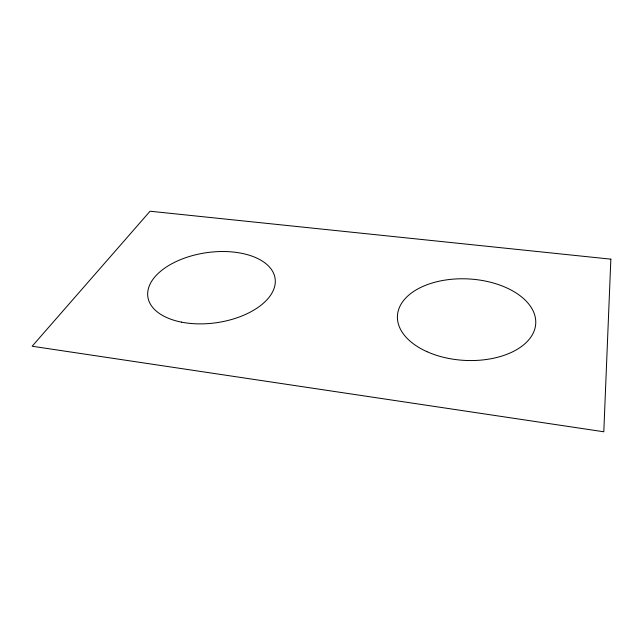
<?xml version="1.0" encoding="UTF-8"?>
<svg xmlns="http://www.w3.org/2000/svg" width="643" height="643" viewBox="0 0 643 643"><rect width="100%" height="100%" fill="white"/><g stroke="black" fill="none" stroke-linecap="round" stroke-linejoin="round"><path stroke-width="0.96" d="M610.85 259.161L603.801 431.774L32.15 346.239L150.06 211.226L610.85 259.161M181.439 322.127A64.284 35.365 -8.2 0 0 275.268 280.139A64.284 35.365 -8.2 0 0 177.725 260.841A64.284 35.365 -8.2 0 0 181.439 322.127M426.912 351.649A69.243 40.766 3.2 0 0 535.506 325.72A69.243 40.766 3.2 0 0 437.361 281.61A69.243 40.766 3.2 0 0 426.912 351.649"/></g></svg>
